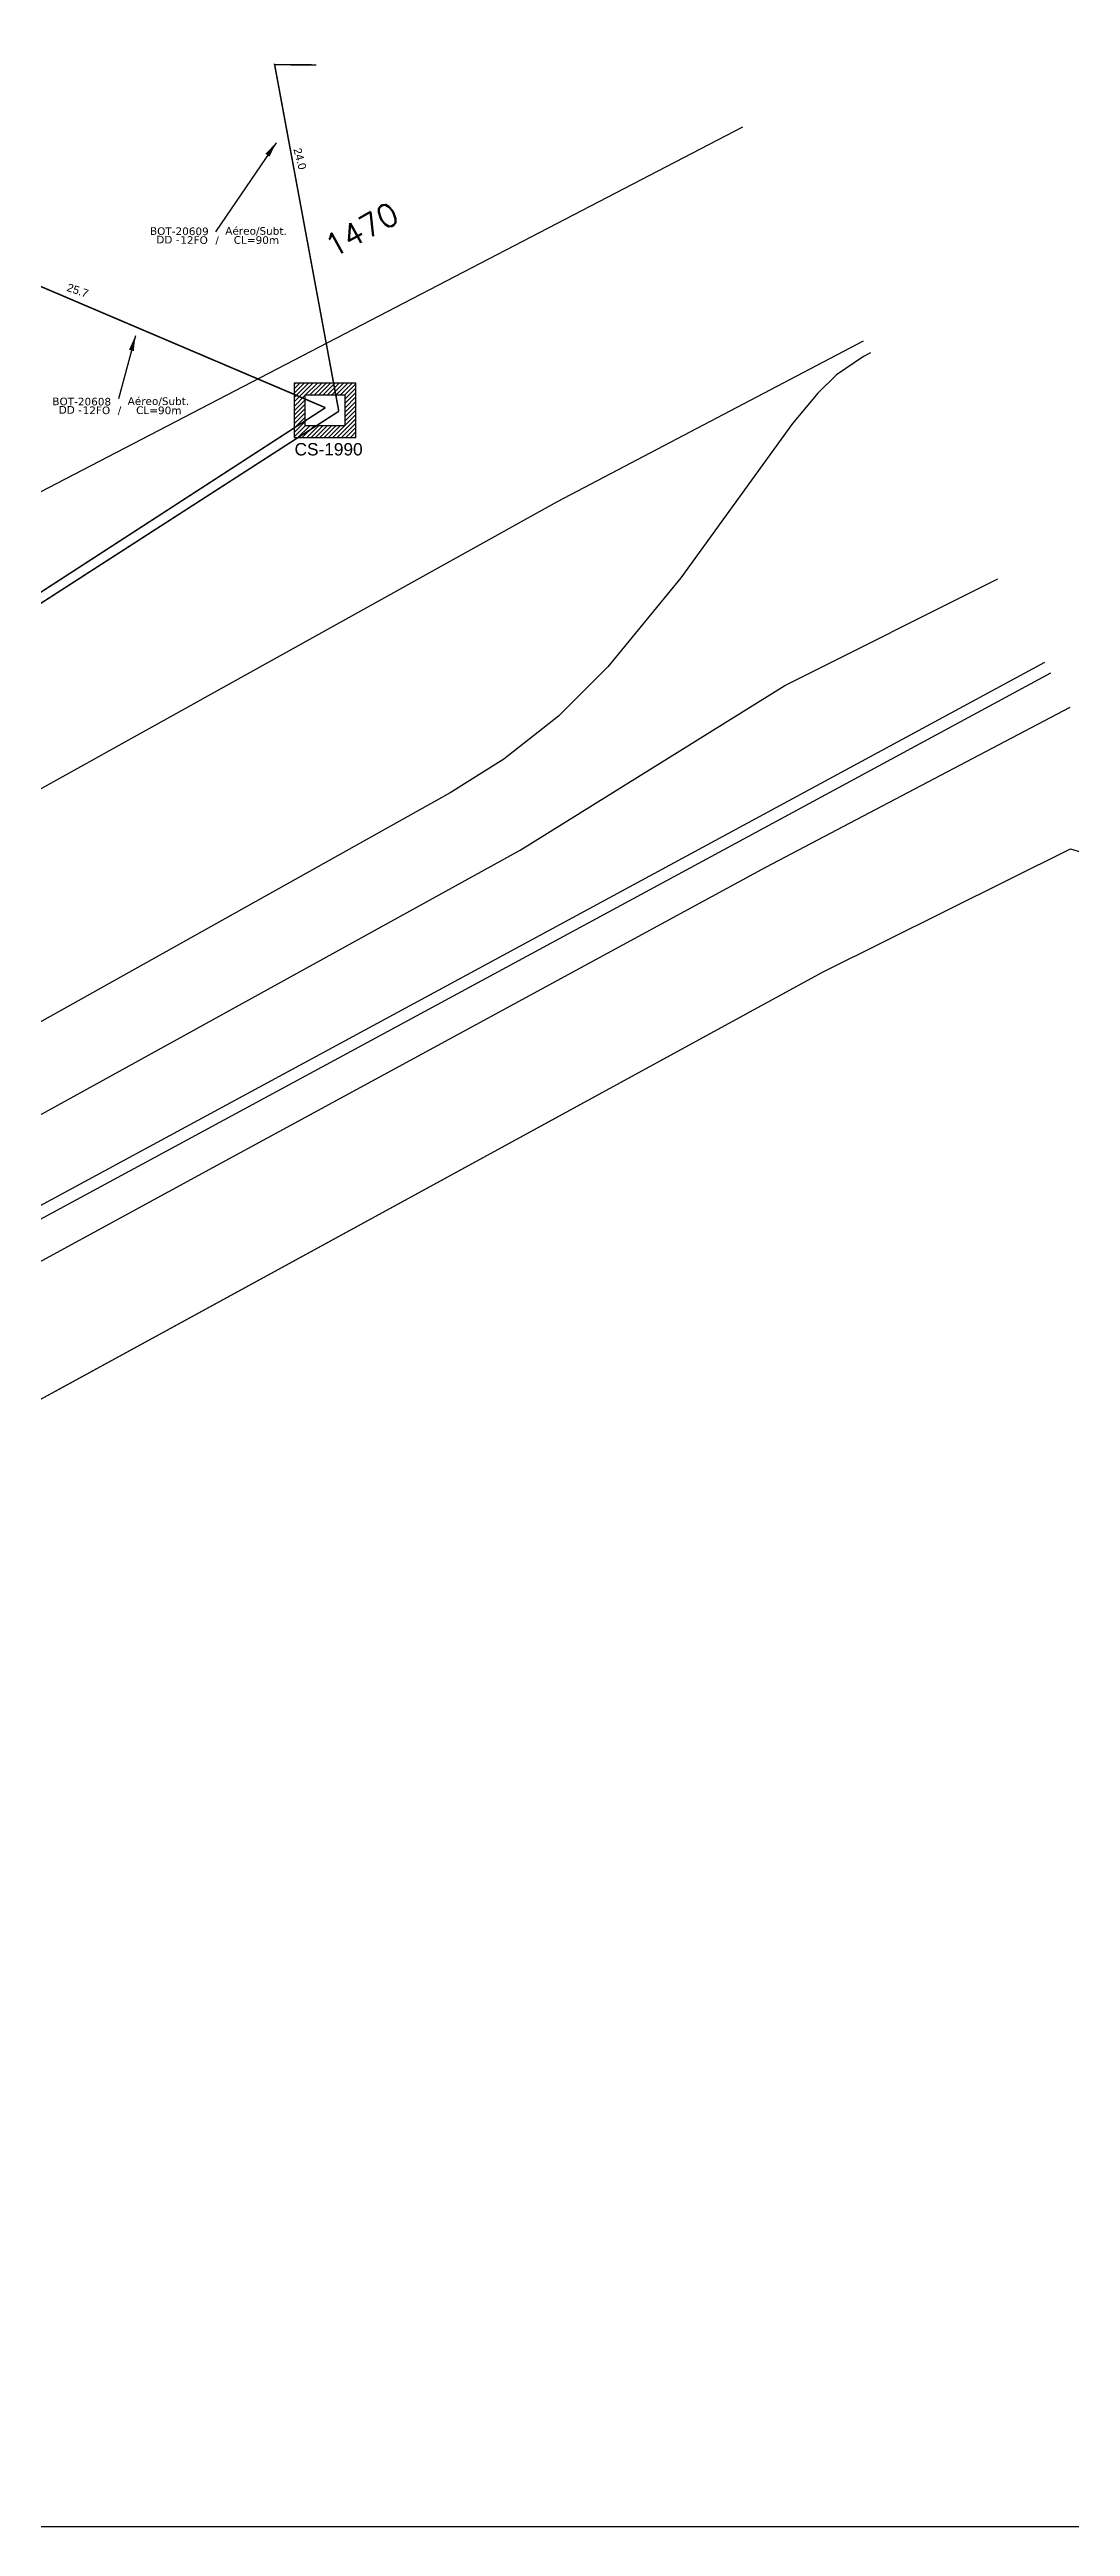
# Model space of a CAD drawing. Header units: inches. Extents: x 29507 to 31337, y 297153 to 297752.
# Drawn here: x 29917.3 to 30051.4, y 297153.4 to 297478.8 of the extents above; entities that cross this region are included whole.
import ezdxf
from ezdxf.enums import TextEntityAlignment as Align

# ---------------------------------------------------------------- set-up
doc = ezdxf.new("R2010")
doc.units = ezdxf.units.IN
doc.header["$MEASUREMENT"] = 0
doc.layers.get('0').update_dxf_attribs({"color": 252})
for name, color, linetype in [('10.1-Caixas Subterrâneas', 5, 'Continuous'), ('CAP a instalar', 1, 'Continuous'), ('FOLHAS', 7, 'Continuous'), ('label_cabos', 7, 'Continuous'), ('Legenda', 7, 'Continuous'), ('MUB', 252, 'Continuous')]:
    doc.layers.add(name, color=color, linetype=linetype)
doc.layers.add('EXTRA', color=50, linetype='Continuous', plot=False)
doc.styles.add('ARIAL', font='arial.ttf')
doc.styles.add('ROMANS', font='ROMANS.SHX', dxfattribs={"height": 2.5})
doc.styles.add('siredit', font='verdana.ttf')
doc.styles.add('TELEMAR-RJ', font='arial.ttf')
doc.linetypes.add('FENCELINE1', pattern='A,0.25,-0.1,[133,ltypeshp.shx,S=0.1,R=0,X=-0.1,Y=0],-0.1,1', length=1.45)
doc.dimstyles.new('CC', dxfattribs={"dimtxt": 1, "dimasz": 2, "dimexe": 0.18, "dimexo": 0.0625, "dimgap": 0.09, "dimtad": 0, "dimdec": 0, "dimrnd": 1, "dimzin": 0, "dimdsep": 46, "dimtxsty": 'siredit', "dimblk": 'NONE', "dimcen": 0, "dimse1": 1, "dimse2": 1, "dimsd1": 1, "dimsd2": 1, "dimclrt": 7, "dimadec": 0, "dimazin": 0, "dimtfac": 1, "dimtdec": 0, "dimtofl": 0, "dimtmove": 0, "dimatfit": 3, "dimfxl": 0, "dimtolj": 1, "dimtzin": 0, "dimarcsym": 0})

# ---------------------------------------------------------------- blocks, each defined once
blk = doc.blocks.new('*X13')
at = {"color": 0, "linetype": 'Continuous'}
for p, q in [((-1.25, 0.34099), (-0.49099, 1.1)), ((-1.25, 0.517767), (-0.667767, 1.1)), ((-1.25, 0.694544), (-0.844544, 1.1)), ((-1.25, 0.87132), (-1.02132, 1.1)), ((-1.25, 1.048097), (-1.198097, 1.1)), ((-0.789214, 0.625), (-0.314214, 1.1)), ((-0.612437, 0.625), (-0.137437, 1.1)), ((-0.43566, 0.625), (0.03934, 1.1)), ((-0.258883, 0.625), (0.216117, 1.1)), ((-0.082107, 0.625), (0.392893, 1.1)), ((0.09467, 0.625), (0.56967, 1.1)), ((0.271447, 0.625), (0.746447, 1.1)), ((0.448223, 0.625), (0.923223, 1.1)), ((0.625, 0.625), (1.1, 1.1)), ((0.801777, 0.625), (1.25, 1.073223)), ((-1.25, 0.164214), (-0.8035, 0.610714)), ((-1.25, -0.012563), (-0.8035, 0.433937)), ((-1.25, -0.18934), (-0.8035, 0.25716)), ((-1.25, -0.366117), (-0.8035, 0.080383)), ((0.8035, 0.449947), (1.25, 0.896447)), ((0.8035, 0.27317), (1.25, 0.71967)), ((0.8035, 0.096393), (1.25, 0.542893)), ((0.8035, -0.080383), (1.25, 0.366117)), ((0.8035, -0.25716), (1.25, 0.18934)), ((0.8035, -0.433937), (1.25, 0.012563)), ((-1.25, -0.542893), (-0.8035, -0.096393)), ((-1.25, -0.71967), (-0.8035, -0.27317)), ((-1.25, -0.896447), (-0.8035, -0.449947)), ((-1.25, -1.073223), (-0.801777, -0.625)), ((-1.1, -1.1), (-0.625, -0.625)), ((-0.923223, -1.1), (-0.448223, -0.625)), ((-0.746447, -1.1), (-0.271447, -0.625)), ((-0.56967, -1.1), (-0.09467, -0.625)), ((-0.392893, -1.1), (0.082107, -0.625)), ((-0.216117, -1.1), (0.258883, -0.625)), ((-0.03934, -1.1), (0.43566, -0.625)), ((0.137437, -1.1), (0.612437, -0.625)), ((0.314214, -1.1), (0.789214, -0.625)), ((0.49099, -1.1), (1.25, -0.34099)), ((0.667767, -1.1), (1.25, -0.517767)), ((0.8035, -0.610714), (1.25, -0.164214)), ((0.844544, -1.1), (1.25, -0.694544)), ((1.02132, -1.1), (1.25, -0.87132)), ((1.198097, -1.1), (1.25, -1.048097))]:
    blk.add_line(p, q, dxfattribs=at)
blk = doc.blocks.new('MANHOLE_MQ')
at = {"color": 0, "linetype": 'Continuous'}
for p, q in [((0.00000623, 0.00000569), (-0.00000627, 0.00000569)), ((-0.00000627, 0.00000569), (-0.00000627, -0.00000531)), ((0.00000623, -0.00000531), (0.00000623, 0.00000569)), ((-0.00000404, 0.00000331), (0.00000399, 0.00000331)), ((-0.00000404, -0.00000294), (-0.00000404, 0.00000331)), ((0.00000399, 0.00000331), (0.00000399, -0.00000294)), ((0.00000399, -0.00000294), (-0.00000404, -0.00000294)), ((0.00000399, -0.00000294), (0.00000399, -0.00000294)), ((-0.00000627, -0.00000531), (0.00000623, -0.00000531))]:
    blk.add_line(p, q, dxfattribs=at)
at = {"color": 0, "linetype": 'Continuous', "xscale": 5e-06, "yscale": 5e-06, "zscale": 1e-05}
blk.add_blockref('*X13', (-0.00000002, 0.00000019), dxfattribs=at)
blk = doc.blocks.new('LEGENDA DOS CABOS')
at = {"layer": 'EXTRA', "color": 0, "style": 'siredit'}
for tag, p in [('ID', (4.6, 0.97)), ('XX', (9.03, 0.97))]:
    blk.add_attdef(tag, text='', height=0.48, rotation=359.69, dxfattribs=at).set_placement(p, align=Align.MIDDLE_CENTER)
at = {"layer": 'Legenda', "color": 0, "style": 'siredit'}
for tag, p in [('TIPO_CABO', (1.31, 0)), ('CABO', (4.69, -0.05)), ('/', (6.81, -0.05)), ('METROS', (10.03, -0.05))]:
    blk.add_attdef(tag, text='', height=0.8, rotation=359.69, dxfattribs=at).set_placement(p, align=Align.MIDDLE_CENTER)
blk = doc.blocks.new('_None')

msp = doc.modelspace()

# ---------------------------------------------------------------- linework, layer by layer
at = {"color": 0}
msp.add_lwpolyline([(29507.28, 297153.41), (30345.84, 297153.41), (30345.84, 297747.41), (29507.28, 297747.41), (29507.28, 297153.41)], dxfattribs=at)
at = {"layer": 'CAP a instalar', "color": 8, "linetype": 'FENCELINE1', "ltscale": 5, "const_width": 0.2}
for points in [[(29953.52, 297431.78), (29896.11, 297456.24), (29902.4, 297476.45)], [(29955.28, 297431.31), (29946.85, 297476.86), (29952.35, 297476.81)], [(29875.39, 297381.1), (29953.52, 297431.78)], [(29875.69, 297379.99), (29955.28, 297431.31)]]:
    msp.add_lwpolyline(points, dxfattribs=at)
at = {"layer": 'MUB', "color": 3}
for p, q in [((30018.8, 297357.64), (30051.38, 297373.83)), ((29890.38, 297287.46), (30018.8, 297357.64))]:
    msp.add_line(p, q, dxfattribs=at)
for points in [[(29762.99, 297599.02), (29761.5, 297596.82), (29760.53, 297594.44), (29759.86, 297591.94), (29759.78, 297589.12), (29759.82, 297586.56), (29760.65, 297583.61), (29867.64, 297399.81), (29869.7, 297397.4), (29871.75, 297395.9), (29874.01, 297394.41), (29876.73, 297393.24), (29880.78, 297392.25), (29883.67, 297392.17), (29886.87, 297392.52), (29890.78, 297394.07), (29898.18, 297397.88), (29899.37, 297398.93), (29899.49, 297399.96), (29898.91, 297402.36), (29894.9, 297409.73), (30008.35, 297468.7)], [(29758.5, 297294.07), (29983.98, 297419.45), (30024.2, 297440.57)], [(30025.1, 297438.98), (30024.18, 297438.5), (30020.63, 297436.12), (30018.17, 297433.68), (30014.85, 297429.69), (30000.21, 297409.41), (29990.63, 297397.72), (29984.12, 297391.25), (29976.97, 297385.6), (29969.91, 297381.19), (29789.32, 297280.21)], [(29809.69, 297280.21), (29979.1, 297373.63), (30013.86, 297395.28), (30041.85, 297409.28)], [(29830.81, 297280.21), (29852.86, 297292.77), (30048.02, 297398.33)], [(29834.02, 297280.21), (29853.63, 297291.39), (30048.8, 297396.95)], [(29844.55, 297280.21), (29869.37, 297294.14), (29938.84, 297331.98), (30011.34, 297371.43), (30051.34, 297392.43)], [(29889.48, 297280.21), (29890.38, 297287.46), (30018.8, 297357.64), (30051.38, 297373.83), (30060.37, 297371.07), (30062.68, 297372.34)]]:
    msp.add_lwpolyline(points, dxfattribs=at)

# ---------------------------------------------------------------- block references
at = {"layer": '10.1-Caixas Subterrâneas', "color": 30, "xscale": 648529.1601430288, "yscale": 648529.1601430288, "zscale": 648529.1601430288, "rotation": 180.0000000000633}
msp.add_blockref('MANHOLE_MQ', (29953.47, 297431.55), dxfattribs=at)
at = {"layer": 'label_cabos', "color": 0, "lineweight": 0}
ref = msp.add_blockref('LEGENDA DOS CABOS', (29930.1, 297453.34), dxfattribs=at)
ref.add_attrib('ID', 'BOT-20609', dxfattribs={"color": 0, "height": 1, "rotation": 359.69, "style": 'siredit'}).set_placement((29934.34, 297454.97), align=Align.MIDDLE_CENTER)
ref.add_attrib('CABO', '12FO', dxfattribs={"color": 0, "height": 1, "rotation": 359.69, "style": 'siredit'}).set_placement((29936.27, 297453.81), align=Align.MIDDLE_CENTER)
ref.add_attrib('METROS', 'CL=90m', dxfattribs={"color": 0, "height": 1, "rotation": 359.69, "style": 'siredit'}).set_placement((29944.46, 297453.81), align=Align.MIDDLE_CENTER)
ref.add_attrib('XX', 'Aéreo/Subt.', dxfattribs={"color": 0, "height": 1, "rotation": 359.69, "style": 'siredit'}).set_placement((29944.41, 297455.01), align=Align.MIDDLE_CENTER)
ref.add_attrib('/', '/', dxfattribs={"color": 0, "height": 1, "rotation": 359.69, "style": 'siredit'}).set_placement((29939.3, 297453.81), align=Align.MIDDLE_CENTER)
ref.add_attrib('TIPO_CABO', 'DD -', dxfattribs={"color": 0, "height": 1, "rotation": 359.69, "style": 'siredit'}).set_placement((29932.84, 297453.86), align=Align.MIDDLE_CENTER)
ref = msp.add_blockref('LEGENDA DOS CABOS', (29917.28, 297430.96), dxfattribs=at)
ref.add_attrib('ID', 'BOT-20608', dxfattribs={"color": 0, "height": 1, "rotation": 359.69, "style": 'siredit'}).set_placement((29921.52, 297432.59), align=Align.MIDDLE_CENTER)
ref.add_attrib('CABO', '12FO', dxfattribs={"color": 0, "height": 1, "rotation": 359.69, "style": 'siredit'}).set_placement((29923.45, 297431.44), align=Align.MIDDLE_CENTER)
ref.add_attrib('METROS', 'CL=90m', dxfattribs={"color": 0, "height": 1, "rotation": 359.69, "style": 'siredit'}).set_placement((29931.64, 297431.44), align=Align.MIDDLE_CENTER)
ref.add_attrib('XX', 'Aéreo/Subt.', dxfattribs={"color": 0, "height": 1, "rotation": 359.69, "style": 'siredit'}).set_placement((29931.59, 297432.64), align=Align.MIDDLE_CENTER)
ref.add_attrib('/', '/', dxfattribs={"color": 0, "height": 1, "rotation": 359.69, "style": 'siredit'}).set_placement((29926.48, 297431.44), align=Align.MIDDLE_CENTER)
ref.add_attrib('TIPO_CABO', 'DD -', dxfattribs={"color": 0, "height": 1, "rotation": 359.69, "style": 'siredit'}).set_placement((29920.02, 297431.49), align=Align.MIDDLE_CENTER)

# ---------------------------------------------------------------- texts
at = {"layer": '10.1-Caixas Subterrâneas', "color": 30, "style": 'ARIAL'}
msp.add_text('CS-1990', height=1.622, dxfattribs=at).set_placement((29949.47, 297425.51))
at = {"layer": 'FOLHAS', "color": 2, "style": 'TELEMAR-RJ'}
for s, rotation, p in [('24.0', 285.0347, (29950.19, 297464.49)), ('25.7', 341.0574, (29920.99, 297447.19))]:
    msp.add_text(s, height=1.055, rotation=rotation, dxfattribs=at).set_placement(p, align=Align.MIDDLE)
at = {"layer": 'MUB', "color": 3, "style": 'ROMANS'}
msp.add_text('1470', height=2.976, rotation=28.8108, dxfattribs=at).set_placement((29958.28, 297455.17), align=Align.MIDDLE_CENTER)

# ---------------------------------------------------------------- leaders
at = {"layer": 'label_cabos'}
for points in [[(29947.04, 297466.6), (29939.09, 297454.9)], [(29928.56, 297441.24), (29926.34, 297432.94)]]:
    msp.add_leader(points, dimstyle='CC', override={"dimgap": 0.09, "dimtad": 0}, dxfattribs=at)

doc.saveas('drawing.dxf')
